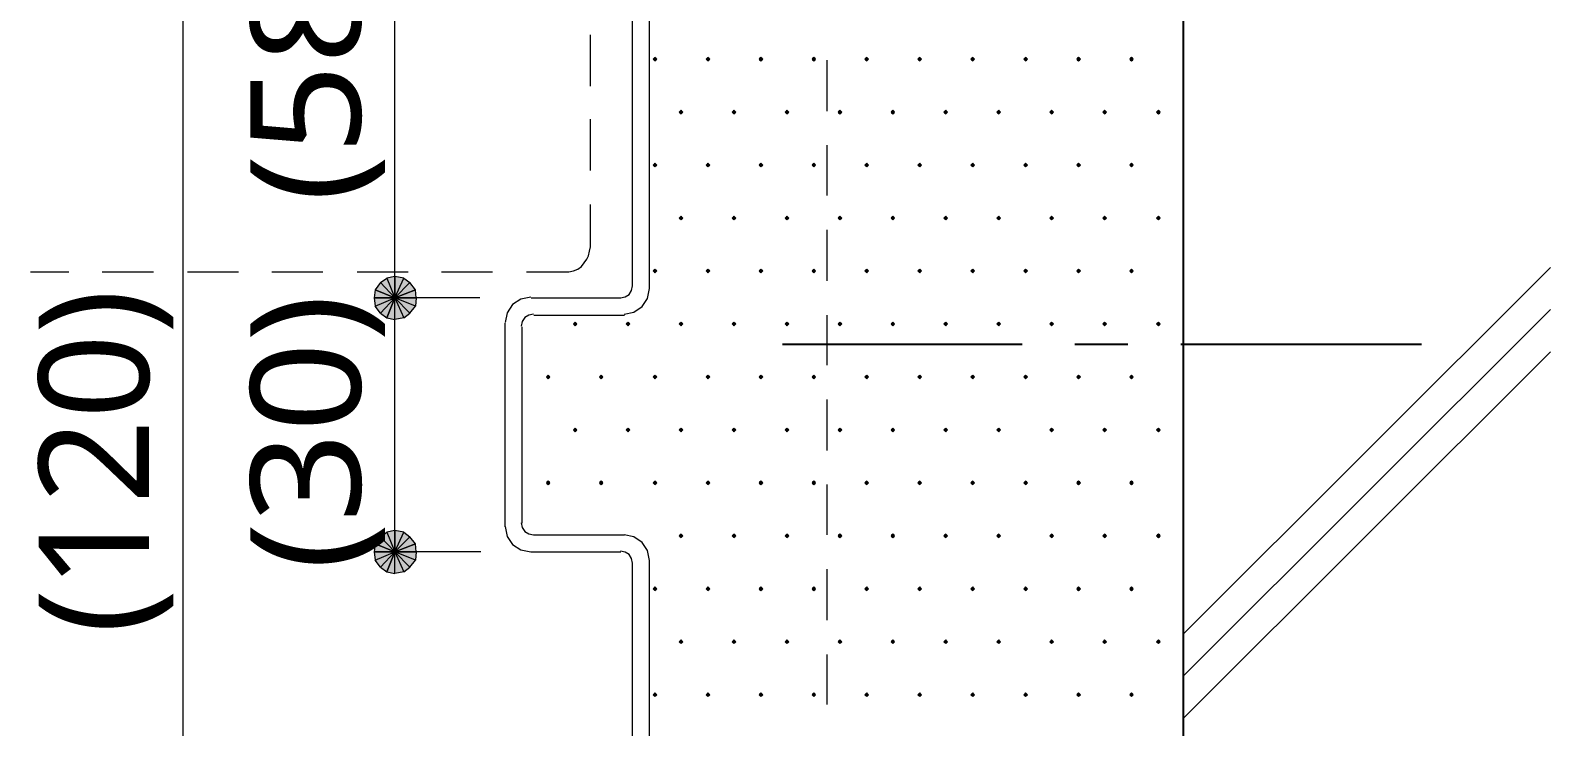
# Model space of a CAD drawing. Header units: millimetres. Extents: x 0 to 420, y 0 to 297.
# Drawn here: x 157.46 to 193.32, y 131.58 to 148 of the extents above; entities that cross this region are included whole.
import ezdxf
from ezdxf.enums import TextEntityAlignment as Align

# ---------------------------------------------------------------- set-up
doc = ezdxf.new("R2010")
doc.units = ezdxf.units.MM
doc.styles.add('kst32b', font='NotoSansJP-Variable.ttf')

msp = doc.modelspace()

# ---------------------------------------------------------------- hatches: boundary and pattern name
for points in [[(172.191, 147.362), (172.17, 147.341), (172.149, 147.32), (172.17, 147.299), (172.191, 147.278), (172.212, 147.299), (172.233, 147.32), (172.212, 147.341), (172.191, 147.362)], [(173.44, 147.362), (173.419, 147.341), (173.397, 147.32), (173.419, 147.299), (173.44, 147.278), (173.461, 147.299), (173.482, 147.32), (173.461, 147.341), (173.44, 147.362)], [(174.688, 147.362), (174.667, 147.341), (174.646, 147.32), (174.667, 147.299), (174.688, 147.278), (174.71, 147.299), (174.731, 147.32), (174.71, 147.341), (174.688, 147.362)], [(175.937, 147.362), (175.916, 147.341), (175.895, 147.32), (175.916, 147.299), (175.937, 147.278), (175.959, 147.299), (175.98, 147.32), (175.959, 147.341), (175.937, 147.362)], [(177.186, 147.362), (177.165, 147.341), (177.144, 147.32), (177.165, 147.299), (177.186, 147.278), (177.207, 147.299), (177.229, 147.32), (177.207, 147.341), (177.186, 147.362)], [(178.435, 147.362), (178.414, 147.341), (178.393, 147.32), (178.414, 147.299), (178.435, 147.278), (178.456, 147.299), (178.477, 147.32), (178.456, 147.341), (178.435, 147.362)], [(179.684, 147.362), (179.663, 147.341), (179.642, 147.32), (179.663, 147.299), (179.684, 147.278), (179.705, 147.299), (179.726, 147.32), (179.705, 147.341), (179.684, 147.362)], [(180.933, 147.362), (180.912, 147.341), (180.89, 147.32), (180.912, 147.299), (180.933, 147.278), (180.954, 147.299), (180.975, 147.32), (180.954, 147.341), (180.933, 147.362)], [(182.182, 147.362), (182.16, 147.341), (182.139, 147.32), (182.16, 147.299), (182.182, 147.278), (182.203, 147.299), (182.224, 147.32), (182.203, 147.341), (182.182, 147.362)], [(183.43, 147.362), (183.409, 147.341), (183.388, 147.32), (183.409, 147.299), (183.43, 147.278), (183.452, 147.299), (183.473, 147.32), (183.452, 147.341), (183.43, 147.362)], [(172.805, 146.113), (172.784, 146.092), (172.762, 146.071), (172.784, 146.05), (172.805, 146.029), (172.826, 146.05), (172.847, 146.071), (172.826, 146.092), (172.805, 146.113)], [(174.054, 146.113), (174.032, 146.092), (174.011, 146.071), (174.032, 146.05), (174.054, 146.029), (174.075, 146.05), (174.096, 146.071), (174.075, 146.092), (174.054, 146.113)], [(175.302, 146.113), (175.281, 146.092), (175.26, 146.071), (175.281, 146.05), (175.302, 146.029), (175.324, 146.05), (175.345, 146.071), (175.324, 146.092), (175.302, 146.113)], [(176.551, 146.113), (176.53, 146.092), (176.509, 146.071), (176.53, 146.05), (176.551, 146.029), (176.572, 146.05), (176.594, 146.071), (176.572, 146.092), (176.551, 146.113)], [(177.8, 146.113), (177.779, 146.092), (177.758, 146.071), (177.779, 146.05), (177.8, 146.029), (177.821, 146.05), (177.842, 146.071), (177.821, 146.092), (177.8, 146.113)], [(179.049, 146.113), (179.028, 146.092), (179.007, 146.071), (179.028, 146.05), (179.049, 146.029), (179.07, 146.05), (179.091, 146.071), (179.07, 146.092), (179.049, 146.113)], [(180.298, 146.113), (180.277, 146.092), (180.255, 146.071), (180.277, 146.05), (180.298, 146.029), (180.319, 146.05), (180.34, 146.071), (180.319, 146.092), (180.298, 146.113)], [(181.546, 146.113), (181.525, 146.092), (181.504, 146.071), (181.525, 146.05), (181.546, 146.029), (181.568, 146.05), (181.589, 146.071), (181.568, 146.092), (181.546, 146.113)], [(182.795, 146.113), (182.774, 146.092), (182.753, 146.071), (182.774, 146.05), (182.795, 146.029), (182.817, 146.05), (182.838, 146.071), (182.817, 146.092), (182.795, 146.113)], [(184.065, 146.113), (184.044, 146.092), (184.023, 146.071), (184.044, 146.05), (184.065, 146.029), (184.087, 146.05), (184.108, 146.071), (184.087, 146.092), (184.065, 146.113)], [(172.191, 144.865), (172.17, 144.843), (172.149, 144.822), (172.17, 144.801), (172.191, 144.78), (172.212, 144.801), (172.233, 144.822), (172.212, 144.843), (172.191, 144.865)], [(173.44, 144.865), (173.419, 144.843), (173.397, 144.822), (173.419, 144.801), (173.44, 144.78), (173.461, 144.801), (173.482, 144.822), (173.461, 144.843), (173.44, 144.865)], [(174.688, 144.865), (174.667, 144.843), (174.646, 144.822), (174.667, 144.801), (174.688, 144.78), (174.71, 144.801), (174.731, 144.822), (174.71, 144.843), (174.688, 144.865)], [(175.937, 144.865), (175.916, 144.843), (175.895, 144.822), (175.916, 144.801), (175.937, 144.78), (175.959, 144.801), (175.98, 144.822), (175.959, 144.843), (175.937, 144.865)], [(177.186, 144.865), (177.165, 144.843), (177.144, 144.822), (177.165, 144.801), (177.186, 144.78), (177.207, 144.801), (177.229, 144.822), (177.207, 144.843), (177.186, 144.865)], [(178.435, 144.865), (178.414, 144.843), (178.393, 144.822), (178.414, 144.801), (178.435, 144.78), (178.456, 144.801), (178.477, 144.822), (178.456, 144.843), (178.435, 144.865)], [(179.684, 144.865), (179.663, 144.843), (179.642, 144.822), (179.663, 144.801), (179.684, 144.78), (179.705, 144.801), (179.726, 144.822), (179.705, 144.843), (179.684, 144.865)], [(180.933, 144.865), (180.912, 144.843), (180.89, 144.822), (180.912, 144.801), (180.933, 144.78), (180.954, 144.801), (180.975, 144.822), (180.954, 144.843), (180.933, 144.865)], [(182.182, 144.865), (182.16, 144.843), (182.139, 144.822), (182.16, 144.801), (182.182, 144.78), (182.203, 144.801), (182.224, 144.822), (182.203, 144.843), (182.182, 144.865)], [(183.43, 144.865), (183.409, 144.843), (183.388, 144.822), (183.409, 144.801), (183.43, 144.78), (183.452, 144.801), (183.473, 144.822), (183.452, 144.843), (183.43, 144.865)], [(172.805, 143.616), (172.784, 143.595), (172.762, 143.573), (172.784, 143.552), (172.805, 143.531), (172.826, 143.552), (172.847, 143.573), (172.826, 143.595), (172.805, 143.616)], [(174.054, 143.616), (174.032, 143.595), (174.011, 143.573), (174.032, 143.552), (174.054, 143.531), (174.075, 143.552), (174.096, 143.573), (174.075, 143.595), (174.054, 143.616)], [(175.302, 143.616), (175.281, 143.595), (175.26, 143.573), (175.281, 143.552), (175.302, 143.531), (175.324, 143.552), (175.345, 143.573), (175.324, 143.595), (175.302, 143.616)], [(176.551, 143.616), (176.53, 143.595), (176.509, 143.573), (176.53, 143.552), (176.551, 143.531), (176.572, 143.552), (176.594, 143.573), (176.572, 143.595), (176.551, 143.616)], [(177.8, 143.616), (177.779, 143.595), (177.758, 143.573), (177.779, 143.552), (177.8, 143.531), (177.821, 143.552), (177.842, 143.573), (177.821, 143.595), (177.8, 143.616)], [(179.049, 143.616), (179.028, 143.595), (179.007, 143.573), (179.028, 143.552), (179.049, 143.531), (179.07, 143.552), (179.091, 143.573), (179.07, 143.595), (179.049, 143.616)], [(180.298, 143.616), (180.277, 143.595), (180.255, 143.573), (180.277, 143.552), (180.298, 143.531), (180.319, 143.552), (180.34, 143.573), (180.319, 143.595), (180.298, 143.616)], [(181.546, 143.616), (181.525, 143.595), (181.504, 143.573), (181.525, 143.552), (181.546, 143.531), (181.568, 143.552), (181.589, 143.573), (181.568, 143.595), (181.546, 143.616)], [(182.795, 143.616), (182.774, 143.595), (182.753, 143.573), (182.774, 143.552), (182.795, 143.531), (182.817, 143.552), (182.838, 143.573), (182.817, 143.595), (182.795, 143.616)], [(184.065, 143.616), (184.044, 143.595), (184.023, 143.573), (184.044, 143.552), (184.065, 143.531), (184.087, 143.552), (184.108, 143.573), (184.087, 143.595), (184.065, 143.616)], [(172.191, 142.367), (172.17, 142.346), (172.149, 142.325), (172.17, 142.304), (172.191, 142.282), (172.212, 142.304), (172.233, 142.325), (172.212, 142.346), (172.191, 142.367)], [(173.44, 142.367), (173.419, 142.346), (173.397, 142.325), (173.419, 142.304), (173.44, 142.282), (173.461, 142.304), (173.482, 142.325), (173.461, 142.346), (173.44, 142.367)], [(174.688, 142.367), (174.667, 142.346), (174.646, 142.325), (174.667, 142.304), (174.688, 142.282), (174.71, 142.304), (174.731, 142.325), (174.71, 142.346), (174.688, 142.367)], [(175.937, 142.367), (175.916, 142.346), (175.895, 142.325), (175.916, 142.304), (175.937, 142.282), (175.959, 142.304), (175.98, 142.325), (175.959, 142.346), (175.937, 142.367)], [(177.186, 142.367), (177.165, 142.346), (177.144, 142.325), (177.165, 142.304), (177.186, 142.282), (177.207, 142.304), (177.229, 142.325), (177.207, 142.346), (177.186, 142.367)], [(178.435, 142.367), (178.414, 142.346), (178.393, 142.325), (178.414, 142.304), (178.435, 142.282), (178.456, 142.304), (178.477, 142.325), (178.456, 142.346), (178.435, 142.367)], [(179.684, 142.367), (179.663, 142.346), (179.642, 142.325), (179.663, 142.304), (179.684, 142.282), (179.705, 142.304), (179.726, 142.325), (179.705, 142.346), (179.684, 142.367)], [(180.933, 142.367), (180.912, 142.346), (180.89, 142.325), (180.912, 142.304), (180.933, 142.282), (180.954, 142.304), (180.975, 142.325), (180.954, 142.346), (180.933, 142.367)], [(182.182, 142.367), (182.16, 142.346), (182.139, 142.325), (182.16, 142.304), (182.182, 142.282), (182.203, 142.304), (182.224, 142.325), (182.203, 142.346), (182.182, 142.367)], [(183.43, 142.367), (183.409, 142.346), (183.388, 142.325), (183.409, 142.304), (183.43, 142.282), (183.452, 142.304), (183.473, 142.325), (183.452, 142.346), (183.43, 142.367)], [(165.587, 141.88), (165.566, 141.69), (166.053, 141.69), (165.587, 141.88)], [(170.307, 141.118), (170.286, 141.097), (170.265, 141.076), (170.286, 141.055), (170.307, 141.033), (170.328, 141.055), (170.349, 141.076), (170.328, 141.097), (170.307, 141.118)], [(171.556, 141.118), (171.535, 141.097), (171.513, 141.076), (171.535, 141.055), (171.556, 141.033), (171.577, 141.055), (171.598, 141.076), (171.577, 141.097), (171.556, 141.118)], [(172.805, 141.118), (172.784, 141.097), (172.762, 141.076), (172.784, 141.055), (172.805, 141.033), (172.826, 141.055), (172.847, 141.076), (172.826, 141.097), (172.805, 141.118)], [(174.054, 141.118), (174.032, 141.097), (174.011, 141.076), (174.032, 141.055), (174.054, 141.033), (174.075, 141.055), (174.096, 141.076), (174.075, 141.097), (174.054, 141.118)], [(175.302, 141.118), (175.281, 141.097), (175.26, 141.076), (175.281, 141.055), (175.302, 141.033), (175.324, 141.055), (175.345, 141.076), (175.324, 141.097), (175.302, 141.118)], [(176.551, 141.118), (176.53, 141.097), (176.509, 141.076), (176.53, 141.055), (176.551, 141.033), (176.572, 141.055), (176.594, 141.076), (176.572, 141.097), (176.551, 141.118)], [(177.8, 141.118), (177.779, 141.097), (177.758, 141.076), (177.779, 141.055), (177.8, 141.033), (177.821, 141.055), (177.842, 141.076), (177.821, 141.097), (177.8, 141.118)], [(179.049, 141.118), (179.028, 141.097), (179.007, 141.076), (179.028, 141.055), (179.049, 141.033), (179.07, 141.055), (179.091, 141.076), (179.07, 141.097), (179.049, 141.118)], [(180.298, 141.118), (180.277, 141.097), (180.255, 141.076), (180.277, 141.055), (180.298, 141.033), (180.319, 141.055), (180.34, 141.076), (180.319, 141.097), (180.298, 141.118)], [(181.546, 141.118), (181.525, 141.097), (181.504, 141.076), (181.525, 141.055), (181.546, 141.033), (181.568, 141.055), (181.589, 141.076), (181.568, 141.097), (181.546, 141.118)], [(182.795, 141.118), (182.774, 141.097), (182.753, 141.076), (182.774, 141.055), (182.795, 141.033), (182.817, 141.055), (182.838, 141.076), (182.817, 141.097), (182.795, 141.118)], [(184.065, 141.118), (184.044, 141.097), (184.023, 141.076), (184.044, 141.055), (184.065, 141.033), (184.087, 141.055), (184.108, 141.076), (184.087, 141.097), (184.065, 141.118)], [(169.672, 139.869), (169.651, 139.848), (169.63, 139.827), (169.651, 139.806), (169.672, 139.785), (169.693, 139.806), (169.714, 139.827), (169.693, 139.848), (169.672, 139.869)], [(170.921, 139.869), (170.9, 139.848), (170.879, 139.827), (170.9, 139.806), (170.921, 139.785), (170.942, 139.806), (170.963, 139.827), (170.942, 139.848), (170.921, 139.869)], [(172.191, 139.869), (172.17, 139.848), (172.149, 139.827), (172.17, 139.806), (172.191, 139.785), (172.212, 139.806), (172.233, 139.827), (172.212, 139.848), (172.191, 139.869)], [(173.44, 139.869), (173.419, 139.848), (173.397, 139.827), (173.419, 139.806), (173.44, 139.785), (173.461, 139.806), (173.482, 139.827), (173.461, 139.848), (173.44, 139.869)], [(174.688, 139.869), (174.667, 139.848), (174.646, 139.827), (174.667, 139.806), (174.688, 139.785), (174.71, 139.806), (174.731, 139.827), (174.71, 139.848), (174.688, 139.869)], [(175.937, 139.869), (175.916, 139.848), (175.895, 139.827), (175.916, 139.806), (175.937, 139.785), (175.959, 139.806), (175.98, 139.827), (175.959, 139.848), (175.937, 139.869)], [(177.186, 139.869), (177.165, 139.848), (177.144, 139.827), (177.165, 139.806), (177.186, 139.785), (177.207, 139.806), (177.229, 139.827), (177.207, 139.848), (177.186, 139.869)], [(178.435, 139.869), (178.414, 139.848), (178.393, 139.827), (178.414, 139.806), (178.435, 139.785), (178.456, 139.806), (178.477, 139.827), (178.456, 139.848), (178.435, 139.869)], [(179.684, 139.869), (179.663, 139.848), (179.642, 139.827), (179.663, 139.806), (179.684, 139.785), (179.705, 139.806), (179.726, 139.827), (179.705, 139.848), (179.684, 139.869)], [(180.933, 139.869), (180.912, 139.848), (180.89, 139.827), (180.912, 139.806), (180.933, 139.785), (180.954, 139.806), (180.975, 139.827), (180.954, 139.848), (180.933, 139.869)], [(182.182, 139.869), (182.16, 139.848), (182.139, 139.827), (182.16, 139.806), (182.182, 139.785), (182.203, 139.806), (182.224, 139.827), (182.203, 139.848), (182.182, 139.869)], [(183.43, 139.869), (183.409, 139.848), (183.388, 139.827), (183.409, 139.806), (183.43, 139.785), (183.452, 139.806), (183.473, 139.827), (183.452, 139.848), (183.43, 139.869)], [(170.307, 138.621), (170.286, 138.599), (170.265, 138.578), (170.286, 138.557), (170.307, 138.536), (170.328, 138.557), (170.349, 138.578), (170.328, 138.599), (170.307, 138.621)], [(171.556, 138.621), (171.535, 138.599), (171.513, 138.578), (171.535, 138.557), (171.556, 138.536), (171.577, 138.557), (171.598, 138.578), (171.577, 138.599), (171.556, 138.621)], [(172.805, 138.621), (172.784, 138.599), (172.762, 138.578), (172.784, 138.557), (172.805, 138.536), (172.826, 138.557), (172.847, 138.578), (172.826, 138.599), (172.805, 138.621)], [(174.054, 138.621), (174.032, 138.599), (174.011, 138.578), (174.032, 138.557), (174.054, 138.536), (174.075, 138.557), (174.096, 138.578), (174.075, 138.599), (174.054, 138.621)], [(175.302, 138.621), (175.281, 138.599), (175.26, 138.578), (175.281, 138.557), (175.302, 138.536), (175.324, 138.557), (175.345, 138.578), (175.324, 138.599), (175.302, 138.621)], [(176.551, 138.621), (176.53, 138.599), (176.509, 138.578), (176.53, 138.557), (176.551, 138.536), (176.572, 138.557), (176.594, 138.578), (176.572, 138.599), (176.551, 138.621)], [(177.8, 138.621), (177.779, 138.599), (177.758, 138.578), (177.779, 138.557), (177.8, 138.536), (177.821, 138.557), (177.842, 138.578), (177.821, 138.599), (177.8, 138.621)], [(179.049, 138.621), (179.028, 138.599), (179.007, 138.578), (179.028, 138.557), (179.049, 138.536), (179.07, 138.557), (179.091, 138.578), (179.07, 138.599), (179.049, 138.621)], [(180.298, 138.621), (180.277, 138.599), (180.255, 138.578), (180.277, 138.557), (180.298, 138.536), (180.319, 138.557), (180.34, 138.578), (180.319, 138.599), (180.298, 138.621)], [(181.546, 138.621), (181.525, 138.599), (181.504, 138.578), (181.525, 138.557), (181.546, 138.536), (181.568, 138.557), (181.589, 138.578), (181.568, 138.599), (181.546, 138.621)], [(182.795, 138.621), (182.774, 138.599), (182.753, 138.578), (182.774, 138.557), (182.795, 138.536), (182.817, 138.557), (182.838, 138.578), (182.817, 138.599), (182.795, 138.621)], [(184.065, 138.621), (184.044, 138.599), (184.023, 138.578), (184.044, 138.557), (184.065, 138.536), (184.087, 138.557), (184.108, 138.578), (184.087, 138.599), (184.065, 138.621)], [(169.672, 137.372), (169.651, 137.35), (169.63, 137.329), (169.651, 137.308), (169.672, 137.287), (169.693, 137.308), (169.714, 137.329), (169.693, 137.35), (169.672, 137.372)], [(170.921, 137.372), (170.9, 137.35), (170.879, 137.329), (170.9, 137.308), (170.921, 137.287), (170.942, 137.308), (170.963, 137.329), (170.942, 137.35), (170.921, 137.372)], [(172.191, 137.372), (172.17, 137.35), (172.149, 137.329), (172.17, 137.308), (172.191, 137.287), (172.212, 137.308), (172.233, 137.329), (172.212, 137.35), (172.191, 137.372)], [(173.44, 137.372), (173.419, 137.35), (173.397, 137.329), (173.419, 137.308), (173.44, 137.287), (173.461, 137.308), (173.482, 137.329), (173.461, 137.35), (173.44, 137.372)], [(174.688, 137.372), (174.667, 137.35), (174.646, 137.329), (174.667, 137.308), (174.688, 137.287), (174.71, 137.308), (174.731, 137.329), (174.71, 137.35), (174.688, 137.372)], [(175.937, 137.372), (175.916, 137.35), (175.895, 137.329), (175.916, 137.308), (175.937, 137.287), (175.959, 137.308), (175.98, 137.329), (175.959, 137.35), (175.937, 137.372)], [(177.186, 137.372), (177.165, 137.35), (177.144, 137.329), (177.165, 137.308), (177.186, 137.287), (177.207, 137.308), (177.229, 137.329), (177.207, 137.35), (177.186, 137.372)], [(178.435, 137.372), (178.414, 137.35), (178.393, 137.329), (178.414, 137.308), (178.435, 137.287), (178.456, 137.308), (178.477, 137.329), (178.456, 137.35), (178.435, 137.372)], [(179.684, 137.372), (179.663, 137.35), (179.642, 137.329), (179.663, 137.308), (179.684, 137.287), (179.705, 137.308), (179.726, 137.329), (179.705, 137.35), (179.684, 137.372)], [(180.933, 137.372), (180.912, 137.35), (180.89, 137.329), (180.912, 137.308), (180.933, 137.287), (180.954, 137.308), (180.975, 137.329), (180.954, 137.35), (180.933, 137.372)], [(182.182, 137.372), (182.16, 137.35), (182.139, 137.329), (182.16, 137.308), (182.182, 137.287), (182.203, 137.308), (182.224, 137.329), (182.203, 137.35), (182.182, 137.372)], [(183.43, 137.372), (183.409, 137.35), (183.388, 137.329), (183.409, 137.308), (183.43, 137.287), (183.452, 137.308), (183.473, 137.329), (183.452, 137.35), (183.43, 137.372)], [(172.805, 136.123), (172.784, 136.102), (172.762, 136.08), (172.784, 136.059), (172.805, 136.038), (172.826, 136.059), (172.847, 136.08), (172.826, 136.102), (172.805, 136.123)], [(174.054, 136.123), (174.032, 136.102), (174.011, 136.08), (174.032, 136.059), (174.054, 136.038), (174.075, 136.059), (174.096, 136.08), (174.075, 136.102), (174.054, 136.123)], [(175.302, 136.123), (175.281, 136.102), (175.26, 136.08), (175.281, 136.059), (175.302, 136.038), (175.324, 136.059), (175.345, 136.08), (175.324, 136.102), (175.302, 136.123)], [(176.551, 136.123), (176.53, 136.102), (176.509, 136.08), (176.53, 136.059), (176.551, 136.038), (176.572, 136.059), (176.594, 136.08), (176.572, 136.102), (176.551, 136.123)], [(177.8, 136.123), (177.779, 136.102), (177.758, 136.08), (177.779, 136.059), (177.8, 136.038), (177.821, 136.059), (177.842, 136.08), (177.821, 136.102), (177.8, 136.123)], [(179.049, 136.123), (179.028, 136.102), (179.007, 136.08), (179.028, 136.059), (179.049, 136.038), (179.07, 136.059), (179.091, 136.08), (179.07, 136.102), (179.049, 136.123)], [(180.298, 136.123), (180.277, 136.102), (180.255, 136.08), (180.277, 136.059), (180.298, 136.038), (180.319, 136.059), (180.34, 136.08), (180.319, 136.102), (180.298, 136.123)], [(181.546, 136.123), (181.525, 136.102), (181.504, 136.08), (181.525, 136.059), (181.546, 136.038), (181.568, 136.059), (181.589, 136.08), (181.568, 136.102), (181.546, 136.123)], [(182.795, 136.123), (182.774, 136.102), (182.753, 136.08), (182.774, 136.059), (182.795, 136.038), (182.817, 136.059), (182.838, 136.08), (182.817, 136.102), (182.795, 136.123)], [(184.065, 136.123), (184.044, 136.102), (184.023, 136.08), (184.044, 136.059), (184.065, 136.038), (184.087, 136.059), (184.108, 136.08), (184.087, 136.102), (184.065, 136.123)], [(165.587, 135.89), (165.566, 135.7), (166.053, 135.7), (165.587, 135.89)], [(172.191, 134.874), (172.17, 134.853), (172.149, 134.832), (172.17, 134.81), (172.191, 134.789), (172.212, 134.81), (172.233, 134.832), (172.212, 134.853), (172.191, 134.874)], [(173.44, 134.874), (173.419, 134.853), (173.397, 134.832), (173.419, 134.81), (173.44, 134.789), (173.461, 134.81), (173.482, 134.832), (173.461, 134.853), (173.44, 134.874)], [(174.688, 134.874), (174.667, 134.853), (174.646, 134.832), (174.667, 134.81), (174.688, 134.789), (174.71, 134.81), (174.731, 134.832), (174.71, 134.853), (174.688, 134.874)], [(175.937, 134.874), (175.916, 134.853), (175.895, 134.832), (175.916, 134.81), (175.937, 134.789), (175.959, 134.81), (175.98, 134.832), (175.959, 134.853), (175.937, 134.874)], [(177.186, 134.874), (177.165, 134.853), (177.144, 134.832), (177.165, 134.81), (177.186, 134.789), (177.207, 134.81), (177.229, 134.832), (177.207, 134.853), (177.186, 134.874)], [(178.435, 134.874), (178.414, 134.853), (178.393, 134.832), (178.414, 134.81), (178.435, 134.789), (178.456, 134.81), (178.477, 134.832), (178.456, 134.853), (178.435, 134.874)], [(179.684, 134.874), (179.663, 134.853), (179.642, 134.832), (179.663, 134.81), (179.684, 134.789), (179.705, 134.81), (179.726, 134.832), (179.705, 134.853), (179.684, 134.874)], [(180.933, 134.874), (180.912, 134.853), (180.89, 134.832), (180.912, 134.81), (180.933, 134.789), (180.954, 134.81), (180.975, 134.832), (180.954, 134.853), (180.933, 134.874)], [(182.182, 134.874), (182.16, 134.853), (182.139, 134.832), (182.16, 134.81), (182.182, 134.789), (182.203, 134.81), (182.224, 134.832), (182.203, 134.853), (182.182, 134.874)], [(183.43, 134.874), (183.409, 134.853), (183.388, 134.832), (183.409, 134.81), (183.43, 134.789), (183.452, 134.81), (183.473, 134.832), (183.452, 134.853), (183.43, 134.874)], [(172.805, 133.625), (172.784, 133.604), (172.762, 133.583), (172.784, 133.562), (172.805, 133.54), (172.826, 133.562), (172.847, 133.583), (172.826, 133.604), (172.805, 133.625)], [(174.054, 133.625), (174.032, 133.604), (174.011, 133.583), (174.032, 133.562), (174.054, 133.54), (174.075, 133.562), (174.096, 133.583), (174.075, 133.604), (174.054, 133.625)], [(175.302, 133.625), (175.281, 133.604), (175.26, 133.583), (175.281, 133.562), (175.302, 133.54), (175.324, 133.562), (175.345, 133.583), (175.324, 133.604), (175.302, 133.625)], [(176.551, 133.625), (176.53, 133.604), (176.509, 133.583), (176.53, 133.562), (176.551, 133.54), (176.572, 133.562), (176.594, 133.583), (176.572, 133.604), (176.551, 133.625)], [(177.8, 133.625), (177.779, 133.604), (177.758, 133.583), (177.779, 133.562), (177.8, 133.54), (177.821, 133.562), (177.842, 133.583), (177.821, 133.604), (177.8, 133.625)], [(179.049, 133.625), (179.028, 133.604), (179.007, 133.583), (179.028, 133.562), (179.049, 133.54), (179.07, 133.562), (179.091, 133.583), (179.07, 133.604), (179.049, 133.625)], [(180.298, 133.625), (180.277, 133.604), (180.255, 133.583), (180.277, 133.562), (180.298, 133.54), (180.319, 133.562), (180.34, 133.583), (180.319, 133.604), (180.298, 133.625)], [(181.546, 133.625), (181.525, 133.604), (181.504, 133.583), (181.525, 133.562), (181.546, 133.54), (181.568, 133.562), (181.589, 133.583), (181.568, 133.604), (181.546, 133.625)], [(182.795, 133.625), (182.774, 133.604), (182.753, 133.583), (182.774, 133.562), (182.795, 133.54), (182.817, 133.562), (182.838, 133.583), (182.817, 133.604), (182.795, 133.625)], [(184.065, 133.625), (184.044, 133.604), (184.023, 133.583), (184.044, 133.562), (184.065, 133.54), (184.087, 133.562), (184.108, 133.583), (184.087, 133.604), (184.065, 133.625)], [(172.191, 132.376), (172.17, 132.355), (172.149, 132.334), (172.17, 132.313), (172.191, 132.292), (172.212, 132.313), (172.233, 132.334), (172.212, 132.355), (172.191, 132.376)], [(173.44, 132.376), (173.419, 132.355), (173.397, 132.334), (173.419, 132.313), (173.44, 132.292), (173.461, 132.313), (173.482, 132.334), (173.461, 132.355), (173.44, 132.376)], [(174.688, 132.376), (174.667, 132.355), (174.646, 132.334), (174.667, 132.313), (174.688, 132.292), (174.71, 132.313), (174.731, 132.334), (174.71, 132.355), (174.688, 132.376)], [(175.937, 132.376), (175.916, 132.355), (175.895, 132.334), (175.916, 132.313), (175.937, 132.292), (175.959, 132.313), (175.98, 132.334), (175.959, 132.355), (175.937, 132.376)], [(177.186, 132.376), (177.165, 132.355), (177.144, 132.334), (177.165, 132.313), (177.186, 132.292), (177.207, 132.313), (177.229, 132.334), (177.207, 132.355), (177.186, 132.376)], [(178.435, 132.376), (178.414, 132.355), (178.393, 132.334), (178.414, 132.313), (178.435, 132.292), (178.456, 132.313), (178.477, 132.334), (178.456, 132.355), (178.435, 132.376)], [(179.684, 132.376), (179.663, 132.355), (179.642, 132.334), (179.663, 132.313), (179.684, 132.292), (179.705, 132.313), (179.726, 132.334), (179.705, 132.355), (179.684, 132.376)], [(180.933, 132.376), (180.912, 132.355), (180.89, 132.334), (180.912, 132.313), (180.933, 132.292), (180.954, 132.313), (180.975, 132.334), (180.954, 132.355), (180.933, 132.376)], [(182.182, 132.376), (182.16, 132.355), (182.139, 132.334), (182.16, 132.313), (182.182, 132.292), (182.203, 132.313), (182.224, 132.334), (182.203, 132.355), (182.182, 132.376)], [(183.43, 132.376), (183.409, 132.355), (183.388, 132.334), (183.409, 132.313), (183.43, 132.292), (183.452, 132.313), (183.473, 132.334), (183.452, 132.355), (183.43, 132.376)]]:
    msp.add_hatch(color=7).paths.add_polyline_path(points)
h = msp.add_hatch(color=7)
h.paths.add_polyline_path([(166.053, 142.198), (165.862, 142.155), (166.053, 141.69), (166.053, 142.198)])
h.paths.add_polyline_path([(165.862, 142.155), (166.053, 141.69), (165.714, 142.05), (165.862, 142.155)])
h.paths.add_polyline_path([(166.053, 141.69), (165.714, 142.05), (165.587, 141.88), (166.053, 141.69)])
h = msp.add_hatch(color=7)
h.paths.add_polyline_path([(166.539, 141.88), (166.412, 142.05), (166.053, 141.69), (166.539, 141.88)])
h.paths.add_polyline_path([(166.412, 142.05), (166.053, 141.69), (166.264, 142.155), (166.412, 142.05)])
h.paths.add_polyline_path([(166.053, 141.69), (166.264, 142.155), (166.053, 142.198), (166.053, 141.69)])
h = msp.add_hatch(color=7)
h.paths.add_polyline_path([(165.566, 141.69), (165.587, 141.499), (166.053, 141.69), (165.566, 141.69)])
h.paths.add_polyline_path([(165.587, 141.499), (166.053, 141.69), (165.714, 141.33), (165.587, 141.499)])
h.paths.add_polyline_path([(166.053, 141.69), (165.714, 141.33), (165.862, 141.224), (166.053, 141.69)])
h = msp.add_hatch(color=7)
h.paths.add_polyline_path([(165.862, 141.224), (166.053, 141.182), (166.053, 141.69), (165.862, 141.224)])
h.paths.add_polyline_path([(166.053, 141.182), (166.053, 141.69), (166.264, 141.224), (166.053, 141.182)])
h.paths.add_polyline_path([(166.053, 141.69), (166.264, 141.224), (166.412, 141.33), (166.053, 141.69)])
h = msp.add_hatch(color=7)
h.paths.add_polyline_path([(166.412, 141.33), (166.539, 141.499), (166.053, 141.69), (166.412, 141.33)])
h.paths.add_polyline_path([(166.539, 141.499), (166.053, 141.69), (166.561, 141.69), (166.539, 141.499)])
h.paths.add_polyline_path([(166.053, 141.69), (166.561, 141.69), (166.539, 141.88), (166.053, 141.69)])
h = msp.add_hatch(color=7)
h.paths.add_polyline_path([(166.053, 136.208), (165.862, 136.165), (166.053, 135.7), (166.053, 136.208)])
h.paths.add_polyline_path([(165.862, 136.165), (166.053, 135.7), (165.714, 136.059), (165.862, 136.165)])
h.paths.add_polyline_path([(166.053, 135.7), (165.714, 136.059), (165.587, 135.89), (166.053, 135.7)])
h = msp.add_hatch(color=7)
h.paths.add_polyline_path([(166.539, 135.89), (166.412, 136.059), (166.053, 135.7), (166.539, 135.89)])
h.paths.add_polyline_path([(166.412, 136.059), (166.053, 135.7), (166.264, 136.165), (166.412, 136.059)])
h.paths.add_polyline_path([(166.053, 135.7), (166.264, 136.165), (166.053, 136.208), (166.053, 135.7)])
h = msp.add_hatch(color=7)
h.paths.add_polyline_path([(165.566, 135.7), (165.587, 135.509), (166.053, 135.7), (165.566, 135.7)])
h.paths.add_polyline_path([(165.587, 135.509), (166.053, 135.7), (165.714, 135.34), (165.587, 135.509)])
h.paths.add_polyline_path([(166.053, 135.7), (165.714, 135.34), (165.862, 135.234), (166.053, 135.7)])
h = msp.add_hatch(color=7)
h.paths.add_polyline_path([(165.862, 135.234), (166.053, 135.192), (166.053, 135.7), (165.862, 135.234)])
h.paths.add_polyline_path([(166.053, 135.192), (166.053, 135.7), (166.264, 135.234), (166.053, 135.192)])
h.paths.add_polyline_path([(166.053, 135.7), (166.264, 135.234), (166.412, 135.34), (166.053, 135.7)])
h = msp.add_hatch(color=7)
h.paths.add_polyline_path([(166.412, 135.34), (166.539, 135.509), (166.053, 135.7), (166.412, 135.34)])
h.paths.add_polyline_path([(166.539, 135.509), (166.053, 135.7), (166.561, 135.7), (166.539, 135.509)])
h.paths.add_polyline_path([(166.053, 135.7), (166.561, 135.7), (166.539, 135.89), (166.053, 135.7)])

# ---------------------------------------------------------------- linework, layer by layer
at = {"lineweight": 25}
for points in [[(184.658, 126.788), (184.658, 156.803)], [(180.848, 140.589), (175.196, 140.589)], [(183.346, 140.589), (182.097, 140.589)], [(190.267, 140.589), (184.595, 140.589)]]:
    msp.add_lwpolyline(points, dxfattribs=at)
at = {"lineweight": 13}
for points in [[(161.057, 152.696), (161.057, 128.693)], [(166.053, 135.7), (166.053, 141.69), (166.053, 152.696)], [(171.662, 141.965), (171.662, 152.104)], [(172.064, 141.901), (172.064, 152.019)], [(170.667, 146.685), (170.667, 147.892)], [(176.255, 146.092), (176.255, 147.299)], [(170.667, 144.695), (170.667, 145.902)], [(176.255, 144.103), (176.255, 145.288)], [(170.667, 142.896), (170.667, 143.891)], [(176.255, 142.092), (176.255, 143.298)], [(169.164, 142.304), (170.053, 142.304), (170.159, 142.304), (170.265, 142.325), (170.371, 142.367), (170.455, 142.43), (170.519, 142.515), (170.582, 142.6), (170.625, 142.684), (170.646, 142.79), (170.667, 142.896)], [(184.658, 133.773), (193.315, 142.409)], [(157.459, 142.304), (158.369, 142.304)], [(159.152, 142.304), (160.359, 142.304)], [(161.163, 142.304), (162.37, 142.304)], [(163.153, 142.304), (164.359, 142.304)], [(165.163, 142.304), (166.37, 142.304)], [(167.153, 142.304), (168.36, 142.304)], [(168.063, 141.69), (166.053, 141.69)], [(169.259, 141.711), (169.024, 141.663), (168.833, 141.534), (168.703, 141.342), (168.656, 141.108)], [(169.27, 141.69), (171.387, 141.69)], [(171.376, 141.69), (171.487, 141.712), (171.578, 141.773), (171.639, 141.864), (171.662, 141.975)], [(171.461, 141.309), (171.695, 141.356), (171.887, 141.485), (172.016, 141.677), (172.064, 141.912)], [(169.323, 141.309), (169.212, 141.286), (169.121, 141.225), (169.059, 141.134), (169.037, 141.023)], [(169.333, 141.287), (171.471, 141.287)], [(176.255, 140.102), (176.255, 141.287)], [(184.658, 132.779), (193.315, 141.414)], [(168.656, 136.292), (168.656, 141.097)], [(169.058, 136.377), (169.058, 141.012)], [(184.658, 131.784), (193.315, 140.42)], [(176.255, 138.091), (176.255, 139.298)], [(176.255, 136.102), (176.255, 137.287)], [(168.656, 136.303), (168.703, 136.068), (168.833, 135.876), (169.024, 135.747), (169.259, 135.7)], [(169.037, 136.387), (169.059, 136.276), (169.121, 136.185), (169.212, 136.124), (169.323, 136.102)], [(169.333, 136.102), (171.471, 136.102)], [(172.064, 135.498), (172.016, 135.733), (171.887, 135.925), (171.695, 136.054), (171.461, 136.102)], [(168.085, 135.7), (166.053, 135.7)], [(169.27, 135.7), (171.387, 135.7)], [(171.662, 135.435), (171.639, 135.546), (171.578, 135.637), (171.487, 135.698), (171.376, 135.721)], [(171.662, 129.286), (171.662, 135.424)], [(172.064, 129.371), (172.064, 135.488)], [(176.255, 134.091), (176.255, 135.297)], [(176.255, 132.101), (176.255, 133.286)]]:
    msp.add_lwpolyline(points, dxfattribs=at)
at = {"lineweight": 0}
for points in [[(172.191, 147.362), (172.17, 147.341), (172.149, 147.32), (172.17, 147.299), (172.191, 147.278), (172.212, 147.299), (172.233, 147.32), (172.212, 147.341)], [(173.44, 147.362), (173.419, 147.341), (173.397, 147.32), (173.419, 147.299), (173.44, 147.278), (173.461, 147.299), (173.482, 147.32), (173.461, 147.341)], [(174.688, 147.362), (174.667, 147.341), (174.646, 147.32), (174.667, 147.299), (174.688, 147.278), (174.71, 147.299), (174.731, 147.32), (174.71, 147.341)], [(175.937, 147.362), (175.916, 147.341), (175.895, 147.32), (175.916, 147.299), (175.937, 147.278), (175.959, 147.299), (175.98, 147.32), (175.959, 147.341)], [(177.186, 147.362), (177.165, 147.341), (177.144, 147.32), (177.165, 147.299), (177.186, 147.278), (177.207, 147.299), (177.229, 147.32), (177.207, 147.341)], [(178.435, 147.362), (178.414, 147.341), (178.393, 147.32), (178.414, 147.299), (178.435, 147.278), (178.456, 147.299), (178.477, 147.32), (178.456, 147.341)], [(179.684, 147.362), (179.663, 147.341), (179.642, 147.32), (179.663, 147.299), (179.684, 147.278), (179.705, 147.299), (179.726, 147.32), (179.705, 147.341)], [(180.933, 147.362), (180.912, 147.341), (180.89, 147.32), (180.912, 147.299), (180.933, 147.278), (180.954, 147.299), (180.975, 147.32), (180.954, 147.341)], [(182.182, 147.362), (182.16, 147.341), (182.139, 147.32), (182.16, 147.299), (182.182, 147.278), (182.203, 147.299), (182.224, 147.32), (182.203, 147.341)], [(183.43, 147.362), (183.409, 147.341), (183.388, 147.32), (183.409, 147.299), (183.43, 147.278), (183.452, 147.299), (183.473, 147.32), (183.452, 147.341)], [(172.805, 146.113), (172.784, 146.092), (172.762, 146.071), (172.784, 146.05), (172.805, 146.029), (172.826, 146.05), (172.847, 146.071), (172.826, 146.092)], [(174.054, 146.113), (174.032, 146.092), (174.011, 146.071), (174.032, 146.05), (174.054, 146.029), (174.075, 146.05), (174.096, 146.071), (174.075, 146.092)], [(175.302, 146.113), (175.281, 146.092), (175.26, 146.071), (175.281, 146.05), (175.302, 146.029), (175.324, 146.05), (175.345, 146.071), (175.324, 146.092)], [(176.551, 146.113), (176.53, 146.092), (176.509, 146.071), (176.53, 146.05), (176.551, 146.029), (176.572, 146.05), (176.594, 146.071), (176.572, 146.092)], [(177.8, 146.113), (177.779, 146.092), (177.758, 146.071), (177.779, 146.05), (177.8, 146.029), (177.821, 146.05), (177.842, 146.071), (177.821, 146.092)], [(179.049, 146.113), (179.028, 146.092), (179.007, 146.071), (179.028, 146.05), (179.049, 146.029), (179.07, 146.05), (179.091, 146.071), (179.07, 146.092)], [(180.298, 146.113), (180.277, 146.092), (180.255, 146.071), (180.277, 146.05), (180.298, 146.029), (180.319, 146.05), (180.34, 146.071), (180.319, 146.092)], [(181.546, 146.113), (181.525, 146.092), (181.504, 146.071), (181.525, 146.05), (181.546, 146.029), (181.568, 146.05), (181.589, 146.071), (181.568, 146.092)], [(182.795, 146.113), (182.774, 146.092), (182.753, 146.071), (182.774, 146.05), (182.795, 146.029), (182.817, 146.05), (182.838, 146.071), (182.817, 146.092)], [(184.065, 146.113), (184.044, 146.092), (184.023, 146.071), (184.044, 146.05), (184.065, 146.029), (184.087, 146.05), (184.108, 146.071), (184.087, 146.092)], [(172.191, 144.865), (172.17, 144.843), (172.149, 144.822), (172.17, 144.801), (172.191, 144.78), (172.212, 144.801), (172.233, 144.822), (172.212, 144.843)], [(173.44, 144.865), (173.419, 144.843), (173.397, 144.822), (173.419, 144.801), (173.44, 144.78), (173.461, 144.801), (173.482, 144.822), (173.461, 144.843)], [(174.688, 144.865), (174.667, 144.843), (174.646, 144.822), (174.667, 144.801), (174.688, 144.78), (174.71, 144.801), (174.731, 144.822), (174.71, 144.843)], [(175.937, 144.865), (175.916, 144.843), (175.895, 144.822), (175.916, 144.801), (175.937, 144.78), (175.959, 144.801), (175.98, 144.822), (175.959, 144.843)], [(177.186, 144.865), (177.165, 144.843), (177.144, 144.822), (177.165, 144.801), (177.186, 144.78), (177.207, 144.801), (177.229, 144.822), (177.207, 144.843)], [(178.435, 144.865), (178.414, 144.843), (178.393, 144.822), (178.414, 144.801), (178.435, 144.78), (178.456, 144.801), (178.477, 144.822), (178.456, 144.843)], [(179.684, 144.865), (179.663, 144.843), (179.642, 144.822), (179.663, 144.801), (179.684, 144.78), (179.705, 144.801), (179.726, 144.822), (179.705, 144.843)], [(180.933, 144.865), (180.912, 144.843), (180.89, 144.822), (180.912, 144.801), (180.933, 144.78), (180.954, 144.801), (180.975, 144.822), (180.954, 144.843)], [(182.182, 144.865), (182.16, 144.843), (182.139, 144.822), (182.16, 144.801), (182.182, 144.78), (182.203, 144.801), (182.224, 144.822), (182.203, 144.843)], [(183.43, 144.865), (183.409, 144.843), (183.388, 144.822), (183.409, 144.801), (183.43, 144.78), (183.452, 144.801), (183.473, 144.822), (183.452, 144.843)], [(172.805, 143.616), (172.784, 143.595), (172.762, 143.573), (172.784, 143.552), (172.805, 143.531), (172.826, 143.552), (172.847, 143.573), (172.826, 143.595)], [(174.054, 143.616), (174.032, 143.595), (174.011, 143.573), (174.032, 143.552), (174.054, 143.531), (174.075, 143.552), (174.096, 143.573), (174.075, 143.595)], [(175.302, 143.616), (175.281, 143.595), (175.26, 143.573), (175.281, 143.552), (175.302, 143.531), (175.324, 143.552), (175.345, 143.573), (175.324, 143.595)], [(176.551, 143.616), (176.53, 143.595), (176.509, 143.573), (176.53, 143.552), (176.551, 143.531), (176.572, 143.552), (176.594, 143.573), (176.572, 143.595)], [(177.8, 143.616), (177.779, 143.595), (177.758, 143.573), (177.779, 143.552), (177.8, 143.531), (177.821, 143.552), (177.842, 143.573), (177.821, 143.595)], [(179.049, 143.616), (179.028, 143.595), (179.007, 143.573), (179.028, 143.552), (179.049, 143.531), (179.07, 143.552), (179.091, 143.573), (179.07, 143.595)], [(180.298, 143.616), (180.277, 143.595), (180.255, 143.573), (180.277, 143.552), (180.298, 143.531), (180.319, 143.552), (180.34, 143.573), (180.319, 143.595)], [(181.546, 143.616), (181.525, 143.595), (181.504, 143.573), (181.525, 143.552), (181.546, 143.531), (181.568, 143.552), (181.589, 143.573), (181.568, 143.595)], [(182.795, 143.616), (182.774, 143.595), (182.753, 143.573), (182.774, 143.552), (182.795, 143.531), (182.817, 143.552), (182.838, 143.573), (182.817, 143.595)], [(184.065, 143.616), (184.044, 143.595), (184.023, 143.573), (184.044, 143.552), (184.065, 143.531), (184.087, 143.552), (184.108, 143.573), (184.087, 143.595)], [(172.191, 142.367), (172.17, 142.346), (172.149, 142.325), (172.17, 142.304), (172.191, 142.282), (172.212, 142.304), (172.233, 142.325), (172.212, 142.346)], [(173.44, 142.367), (173.419, 142.346), (173.397, 142.325), (173.419, 142.304), (173.44, 142.282), (173.461, 142.304), (173.482, 142.325), (173.461, 142.346)], [(174.688, 142.367), (174.667, 142.346), (174.646, 142.325), (174.667, 142.304), (174.688, 142.282), (174.71, 142.304), (174.731, 142.325), (174.71, 142.346)], [(175.937, 142.367), (175.916, 142.346), (175.895, 142.325), (175.916, 142.304), (175.937, 142.282), (175.959, 142.304), (175.98, 142.325), (175.959, 142.346)], [(177.186, 142.367), (177.165, 142.346), (177.144, 142.325), (177.165, 142.304), (177.186, 142.282), (177.207, 142.304), (177.229, 142.325), (177.207, 142.346)], [(178.435, 142.367), (178.414, 142.346), (178.393, 142.325), (178.414, 142.304), (178.435, 142.282), (178.456, 142.304), (178.477, 142.325), (178.456, 142.346)], [(179.684, 142.367), (179.663, 142.346), (179.642, 142.325), (179.663, 142.304), (179.684, 142.282), (179.705, 142.304), (179.726, 142.325), (179.705, 142.346)], [(180.933, 142.367), (180.912, 142.346), (180.89, 142.325), (180.912, 142.304), (180.933, 142.282), (180.954, 142.304), (180.975, 142.325), (180.954, 142.346)], [(182.182, 142.367), (182.16, 142.346), (182.139, 142.325), (182.16, 142.304), (182.182, 142.282), (182.203, 142.304), (182.224, 142.325), (182.203, 142.346)], [(183.43, 142.367), (183.409, 142.346), (183.388, 142.325), (183.409, 142.304), (183.43, 142.282), (183.452, 142.304), (183.473, 142.325), (183.452, 142.346)], [(166.053, 141.69), (165.714, 142.05), (165.587, 141.88)], [(165.862, 142.155), (166.053, 141.69), (165.714, 142.05)], [(166.053, 142.198), (165.862, 142.155), (166.053, 141.69)], [(166.053, 141.69), (166.264, 142.155), (166.053, 142.198)], [(166.412, 142.05), (166.053, 141.69), (166.264, 142.155)], [(166.539, 141.88), (166.412, 142.05), (166.053, 141.69)], [(165.587, 141.88), (165.566, 141.69), (166.053, 141.69)], [(165.566, 141.69), (165.587, 141.499), (166.053, 141.69)], [(165.587, 141.499), (166.053, 141.69), (165.714, 141.33)], [(166.053, 141.69), (165.714, 141.33), (165.862, 141.224)], [(165.862, 141.224), (166.053, 141.182), (166.053, 141.69)], [(166.053, 141.69), (166.561, 141.69), (166.539, 141.88)], [(166.053, 141.182), (166.053, 141.69), (166.264, 141.224)], [(166.053, 141.69), (166.264, 141.224), (166.412, 141.33)], [(166.412, 141.33), (166.539, 141.499), (166.053, 141.69)], [(166.539, 141.499), (166.053, 141.69), (166.561, 141.69)], [(170.307, 141.118), (170.286, 141.097), (170.265, 141.076), (170.286, 141.055), (170.307, 141.033), (170.328, 141.055), (170.349, 141.076), (170.328, 141.097)], [(171.556, 141.118), (171.535, 141.097), (171.513, 141.076), (171.535, 141.055), (171.556, 141.033), (171.577, 141.055), (171.598, 141.076), (171.577, 141.097)], [(172.805, 141.118), (172.784, 141.097), (172.762, 141.076), (172.784, 141.055), (172.805, 141.033), (172.826, 141.055), (172.847, 141.076), (172.826, 141.097)], [(174.054, 141.118), (174.032, 141.097), (174.011, 141.076), (174.032, 141.055), (174.054, 141.033), (174.075, 141.055), (174.096, 141.076), (174.075, 141.097)], [(175.302, 141.118), (175.281, 141.097), (175.26, 141.076), (175.281, 141.055), (175.302, 141.033), (175.324, 141.055), (175.345, 141.076), (175.324, 141.097)], [(176.551, 141.118), (176.53, 141.097), (176.509, 141.076), (176.53, 141.055), (176.551, 141.033), (176.572, 141.055), (176.594, 141.076), (176.572, 141.097)], [(177.8, 141.118), (177.779, 141.097), (177.758, 141.076), (177.779, 141.055), (177.8, 141.033), (177.821, 141.055), (177.842, 141.076), (177.821, 141.097)], [(179.049, 141.118), (179.028, 141.097), (179.007, 141.076), (179.028, 141.055), (179.049, 141.033), (179.07, 141.055), (179.091, 141.076), (179.07, 141.097)], [(180.298, 141.118), (180.277, 141.097), (180.255, 141.076), (180.277, 141.055), (180.298, 141.033), (180.319, 141.055), (180.34, 141.076), (180.319, 141.097)], [(181.546, 141.118), (181.525, 141.097), (181.504, 141.076), (181.525, 141.055), (181.546, 141.033), (181.568, 141.055), (181.589, 141.076), (181.568, 141.097)], [(182.795, 141.118), (182.774, 141.097), (182.753, 141.076), (182.774, 141.055), (182.795, 141.033), (182.817, 141.055), (182.838, 141.076), (182.817, 141.097)], [(184.065, 141.118), (184.044, 141.097), (184.023, 141.076), (184.044, 141.055), (184.065, 141.033), (184.087, 141.055), (184.108, 141.076), (184.087, 141.097)], [(169.672, 139.869), (169.651, 139.848), (169.63, 139.827), (169.651, 139.806), (169.672, 139.785), (169.693, 139.806), (169.714, 139.827), (169.693, 139.848)], [(170.921, 139.869), (170.9, 139.848), (170.879, 139.827), (170.9, 139.806), (170.921, 139.785), (170.942, 139.806), (170.963, 139.827), (170.942, 139.848)], [(172.191, 139.869), (172.17, 139.848), (172.149, 139.827), (172.17, 139.806), (172.191, 139.785), (172.212, 139.806), (172.233, 139.827), (172.212, 139.848)], [(173.44, 139.869), (173.419, 139.848), (173.397, 139.827), (173.419, 139.806), (173.44, 139.785), (173.461, 139.806), (173.482, 139.827), (173.461, 139.848)], [(174.688, 139.869), (174.667, 139.848), (174.646, 139.827), (174.667, 139.806), (174.688, 139.785), (174.71, 139.806), (174.731, 139.827), (174.71, 139.848)], [(175.937, 139.869), (175.916, 139.848), (175.895, 139.827), (175.916, 139.806), (175.937, 139.785), (175.959, 139.806), (175.98, 139.827), (175.959, 139.848)], [(177.186, 139.869), (177.165, 139.848), (177.144, 139.827), (177.165, 139.806), (177.186, 139.785), (177.207, 139.806), (177.229, 139.827), (177.207, 139.848)], [(178.435, 139.869), (178.414, 139.848), (178.393, 139.827), (178.414, 139.806), (178.435, 139.785), (178.456, 139.806), (178.477, 139.827), (178.456, 139.848)], [(179.684, 139.869), (179.663, 139.848), (179.642, 139.827), (179.663, 139.806), (179.684, 139.785), (179.705, 139.806), (179.726, 139.827), (179.705, 139.848)], [(180.933, 139.869), (180.912, 139.848), (180.89, 139.827), (180.912, 139.806), (180.933, 139.785), (180.954, 139.806), (180.975, 139.827), (180.954, 139.848)], [(182.182, 139.869), (182.16, 139.848), (182.139, 139.827), (182.16, 139.806), (182.182, 139.785), (182.203, 139.806), (182.224, 139.827), (182.203, 139.848)], [(183.43, 139.869), (183.409, 139.848), (183.388, 139.827), (183.409, 139.806), (183.43, 139.785), (183.452, 139.806), (183.473, 139.827), (183.452, 139.848)], [(170.307, 138.621), (170.286, 138.599), (170.265, 138.578), (170.286, 138.557), (170.307, 138.536), (170.328, 138.557), (170.349, 138.578), (170.328, 138.599)], [(171.556, 138.621), (171.535, 138.599), (171.513, 138.578), (171.535, 138.557), (171.556, 138.536), (171.577, 138.557), (171.598, 138.578), (171.577, 138.599)], [(172.805, 138.621), (172.784, 138.599), (172.762, 138.578), (172.784, 138.557), (172.805, 138.536), (172.826, 138.557), (172.847, 138.578), (172.826, 138.599)], [(174.054, 138.621), (174.032, 138.599), (174.011, 138.578), (174.032, 138.557), (174.054, 138.536), (174.075, 138.557), (174.096, 138.578), (174.075, 138.599)], [(175.302, 138.621), (175.281, 138.599), (175.26, 138.578), (175.281, 138.557), (175.302, 138.536), (175.324, 138.557), (175.345, 138.578), (175.324, 138.599)], [(176.551, 138.621), (176.53, 138.599), (176.509, 138.578), (176.53, 138.557), (176.551, 138.536), (176.572, 138.557), (176.594, 138.578), (176.572, 138.599)], [(177.8, 138.621), (177.779, 138.599), (177.758, 138.578), (177.779, 138.557), (177.8, 138.536), (177.821, 138.557), (177.842, 138.578), (177.821, 138.599)], [(179.049, 138.621), (179.028, 138.599), (179.007, 138.578), (179.028, 138.557), (179.049, 138.536), (179.07, 138.557), (179.091, 138.578), (179.07, 138.599)], [(180.298, 138.621), (180.277, 138.599), (180.255, 138.578), (180.277, 138.557), (180.298, 138.536), (180.319, 138.557), (180.34, 138.578), (180.319, 138.599)], [(181.546, 138.621), (181.525, 138.599), (181.504, 138.578), (181.525, 138.557), (181.546, 138.536), (181.568, 138.557), (181.589, 138.578), (181.568, 138.599)], [(182.795, 138.621), (182.774, 138.599), (182.753, 138.578), (182.774, 138.557), (182.795, 138.536), (182.817, 138.557), (182.838, 138.578), (182.817, 138.599)], [(184.065, 138.621), (184.044, 138.599), (184.023, 138.578), (184.044, 138.557), (184.065, 138.536), (184.087, 138.557), (184.108, 138.578), (184.087, 138.599)], [(169.672, 137.372), (169.651, 137.35), (169.63, 137.329), (169.651, 137.308), (169.672, 137.287), (169.693, 137.308), (169.714, 137.329), (169.693, 137.35)], [(170.921, 137.372), (170.9, 137.35), (170.879, 137.329), (170.9, 137.308), (170.921, 137.287), (170.942, 137.308), (170.963, 137.329), (170.942, 137.35)], [(172.191, 137.372), (172.17, 137.35), (172.149, 137.329), (172.17, 137.308), (172.191, 137.287), (172.212, 137.308), (172.233, 137.329), (172.212, 137.35)], [(173.44, 137.372), (173.419, 137.35), (173.397, 137.329), (173.419, 137.308), (173.44, 137.287), (173.461, 137.308), (173.482, 137.329), (173.461, 137.35)], [(174.688, 137.372), (174.667, 137.35), (174.646, 137.329), (174.667, 137.308), (174.688, 137.287), (174.71, 137.308), (174.731, 137.329), (174.71, 137.35)], [(175.937, 137.372), (175.916, 137.35), (175.895, 137.329), (175.916, 137.308), (175.937, 137.287), (175.959, 137.308), (175.98, 137.329), (175.959, 137.35)], [(177.186, 137.372), (177.165, 137.35), (177.144, 137.329), (177.165, 137.308), (177.186, 137.287), (177.207, 137.308), (177.229, 137.329), (177.207, 137.35)], [(178.435, 137.372), (178.414, 137.35), (178.393, 137.329), (178.414, 137.308), (178.435, 137.287), (178.456, 137.308), (178.477, 137.329), (178.456, 137.35)], [(179.684, 137.372), (179.663, 137.35), (179.642, 137.329), (179.663, 137.308), (179.684, 137.287), (179.705, 137.308), (179.726, 137.329), (179.705, 137.35)], [(180.933, 137.372), (180.912, 137.35), (180.89, 137.329), (180.912, 137.308), (180.933, 137.287), (180.954, 137.308), (180.975, 137.329), (180.954, 137.35)], [(182.182, 137.372), (182.16, 137.35), (182.139, 137.329), (182.16, 137.308), (182.182, 137.287), (182.203, 137.308), (182.224, 137.329), (182.203, 137.35)], [(183.43, 137.372), (183.409, 137.35), (183.388, 137.329), (183.409, 137.308), (183.43, 137.287), (183.452, 137.308), (183.473, 137.329), (183.452, 137.35)], [(166.053, 135.7), (165.714, 136.059), (165.587, 135.89)], [(165.862, 136.165), (166.053, 135.7), (165.714, 136.059)], [(166.053, 136.208), (165.862, 136.165), (166.053, 135.7)], [(166.053, 135.7), (166.264, 136.165), (166.053, 136.208)], [(166.412, 136.059), (166.053, 135.7), (166.264, 136.165)], [(166.539, 135.89), (166.412, 136.059), (166.053, 135.7)], [(172.805, 136.123), (172.784, 136.102), (172.762, 136.08), (172.784, 136.059), (172.805, 136.038), (172.826, 136.059), (172.847, 136.08), (172.826, 136.102)], [(174.054, 136.123), (174.032, 136.102), (174.011, 136.08), (174.032, 136.059), (174.054, 136.038), (174.075, 136.059), (174.096, 136.08), (174.075, 136.102)], [(175.302, 136.123), (175.281, 136.102), (175.26, 136.08), (175.281, 136.059), (175.302, 136.038), (175.324, 136.059), (175.345, 136.08), (175.324, 136.102)], [(176.551, 136.123), (176.53, 136.102), (176.509, 136.08), (176.53, 136.059), (176.551, 136.038), (176.572, 136.059), (176.594, 136.08), (176.572, 136.102)], [(177.8, 136.123), (177.779, 136.102), (177.758, 136.08), (177.779, 136.059), (177.8, 136.038), (177.821, 136.059), (177.842, 136.08), (177.821, 136.102)], [(179.049, 136.123), (179.028, 136.102), (179.007, 136.08), (179.028, 136.059), (179.049, 136.038), (179.07, 136.059), (179.091, 136.08), (179.07, 136.102)], [(180.298, 136.123), (180.277, 136.102), (180.255, 136.08), (180.277, 136.059), (180.298, 136.038), (180.319, 136.059), (180.34, 136.08), (180.319, 136.102)], [(181.546, 136.123), (181.525, 136.102), (181.504, 136.08), (181.525, 136.059), (181.546, 136.038), (181.568, 136.059), (181.589, 136.08), (181.568, 136.102)], [(182.795, 136.123), (182.774, 136.102), (182.753, 136.08), (182.774, 136.059), (182.795, 136.038), (182.817, 136.059), (182.838, 136.08), (182.817, 136.102)], [(184.065, 136.123), (184.044, 136.102), (184.023, 136.08), (184.044, 136.059), (184.065, 136.038), (184.087, 136.059), (184.108, 136.08), (184.087, 136.102)], [(165.587, 135.89), (165.566, 135.7), (166.053, 135.7)], [(165.566, 135.7), (165.587, 135.509), (166.053, 135.7)], [(165.587, 135.509), (166.053, 135.7), (165.714, 135.34)], [(166.053, 135.7), (165.714, 135.34), (165.862, 135.234)], [(165.862, 135.234), (166.053, 135.192), (166.053, 135.7)], [(166.053, 135.7), (166.561, 135.7), (166.539, 135.89)], [(166.053, 135.192), (166.053, 135.7), (166.264, 135.234)], [(166.053, 135.7), (166.264, 135.234), (166.412, 135.34)], [(166.412, 135.34), (166.539, 135.509), (166.053, 135.7)], [(166.539, 135.509), (166.053, 135.7), (166.561, 135.7)], [(172.191, 134.874), (172.17, 134.853), (172.149, 134.832), (172.17, 134.81), (172.191, 134.789), (172.212, 134.81), (172.233, 134.832), (172.212, 134.853)], [(173.44, 134.874), (173.419, 134.853), (173.397, 134.832), (173.419, 134.81), (173.44, 134.789), (173.461, 134.81), (173.482, 134.832), (173.461, 134.853)], [(174.688, 134.874), (174.667, 134.853), (174.646, 134.832), (174.667, 134.81), (174.688, 134.789), (174.71, 134.81), (174.731, 134.832), (174.71, 134.853)], [(175.937, 134.874), (175.916, 134.853), (175.895, 134.832), (175.916, 134.81), (175.937, 134.789), (175.959, 134.81), (175.98, 134.832), (175.959, 134.853)], [(177.186, 134.874), (177.165, 134.853), (177.144, 134.832), (177.165, 134.81), (177.186, 134.789), (177.207, 134.81), (177.229, 134.832), (177.207, 134.853)], [(178.435, 134.874), (178.414, 134.853), (178.393, 134.832), (178.414, 134.81), (178.435, 134.789), (178.456, 134.81), (178.477, 134.832), (178.456, 134.853)], [(179.684, 134.874), (179.663, 134.853), (179.642, 134.832), (179.663, 134.81), (179.684, 134.789), (179.705, 134.81), (179.726, 134.832), (179.705, 134.853)], [(180.933, 134.874), (180.912, 134.853), (180.89, 134.832), (180.912, 134.81), (180.933, 134.789), (180.954, 134.81), (180.975, 134.832), (180.954, 134.853)], [(182.182, 134.874), (182.16, 134.853), (182.139, 134.832), (182.16, 134.81), (182.182, 134.789), (182.203, 134.81), (182.224, 134.832), (182.203, 134.853)], [(183.43, 134.874), (183.409, 134.853), (183.388, 134.832), (183.409, 134.81), (183.43, 134.789), (183.452, 134.81), (183.473, 134.832), (183.452, 134.853)], [(172.805, 133.625), (172.784, 133.604), (172.762, 133.583), (172.784, 133.562), (172.805, 133.54), (172.826, 133.562), (172.847, 133.583), (172.826, 133.604)], [(174.054, 133.625), (174.032, 133.604), (174.011, 133.583), (174.032, 133.562), (174.054, 133.54), (174.075, 133.562), (174.096, 133.583), (174.075, 133.604)], [(175.302, 133.625), (175.281, 133.604), (175.26, 133.583), (175.281, 133.562), (175.302, 133.54), (175.324, 133.562), (175.345, 133.583), (175.324, 133.604)], [(176.551, 133.625), (176.53, 133.604), (176.509, 133.583), (176.53, 133.562), (176.551, 133.54), (176.572, 133.562), (176.594, 133.583), (176.572, 133.604)], [(177.8, 133.625), (177.779, 133.604), (177.758, 133.583), (177.779, 133.562), (177.8, 133.54), (177.821, 133.562), (177.842, 133.583), (177.821, 133.604)], [(179.049, 133.625), (179.028, 133.604), (179.007, 133.583), (179.028, 133.562), (179.049, 133.54), (179.07, 133.562), (179.091, 133.583), (179.07, 133.604)], [(180.298, 133.625), (180.277, 133.604), (180.255, 133.583), (180.277, 133.562), (180.298, 133.54), (180.319, 133.562), (180.34, 133.583), (180.319, 133.604)], [(181.546, 133.625), (181.525, 133.604), (181.504, 133.583), (181.525, 133.562), (181.546, 133.54), (181.568, 133.562), (181.589, 133.583), (181.568, 133.604)], [(182.795, 133.625), (182.774, 133.604), (182.753, 133.583), (182.774, 133.562), (182.795, 133.54), (182.817, 133.562), (182.838, 133.583), (182.817, 133.604)], [(184.065, 133.625), (184.044, 133.604), (184.023, 133.583), (184.044, 133.562), (184.065, 133.54), (184.087, 133.562), (184.108, 133.583), (184.087, 133.604)], [(172.191, 132.376), (172.17, 132.355), (172.149, 132.334), (172.17, 132.313), (172.191, 132.292), (172.212, 132.313), (172.233, 132.334), (172.212, 132.355)], [(173.44, 132.376), (173.419, 132.355), (173.397, 132.334), (173.419, 132.313), (173.44, 132.292), (173.461, 132.313), (173.482, 132.334), (173.461, 132.355)], [(174.688, 132.376), (174.667, 132.355), (174.646, 132.334), (174.667, 132.313), (174.688, 132.292), (174.71, 132.313), (174.731, 132.334), (174.71, 132.355)], [(175.937, 132.376), (175.916, 132.355), (175.895, 132.334), (175.916, 132.313), (175.937, 132.292), (175.959, 132.313), (175.98, 132.334), (175.959, 132.355)], [(177.186, 132.376), (177.165, 132.355), (177.144, 132.334), (177.165, 132.313), (177.186, 132.292), (177.207, 132.313), (177.229, 132.334), (177.207, 132.355)], [(178.435, 132.376), (178.414, 132.355), (178.393, 132.334), (178.414, 132.313), (178.435, 132.292), (178.456, 132.313), (178.477, 132.334), (178.456, 132.355)], [(179.684, 132.376), (179.663, 132.355), (179.642, 132.334), (179.663, 132.313), (179.684, 132.292), (179.705, 132.313), (179.726, 132.334), (179.705, 132.355)], [(180.933, 132.376), (180.912, 132.355), (180.89, 132.334), (180.912, 132.313), (180.933, 132.292), (180.954, 132.313), (180.975, 132.334), (180.954, 132.355)], [(182.182, 132.376), (182.16, 132.355), (182.139, 132.334), (182.16, 132.313), (182.182, 132.292), (182.203, 132.313), (182.224, 132.334), (182.203, 132.355)], [(183.43, 132.376), (183.409, 132.355), (183.388, 132.334), (183.409, 132.313), (183.43, 132.292), (183.452, 132.313), (183.473, 132.334), (183.452, 132.355)]]:
    msp.add_lwpolyline(points, close=True, dxfattribs=at)

# ---------------------------------------------------------------- texts
at = {"style": 'kst32b'}
for s, p, p2 in [('(58)', (165.248, 143.954), (165.248, 150.452)), ('(120)', (160.253, 133.773), (160.253, 141.895)), ('(30)', (165.248, 135.276), (165.248, 141.773))]:
    msp.add_text(s, height=2.5989, dxfattribs=at).set_placement(p, p2, align=Align.FIT)

doc.saveas('drawing.dxf')
